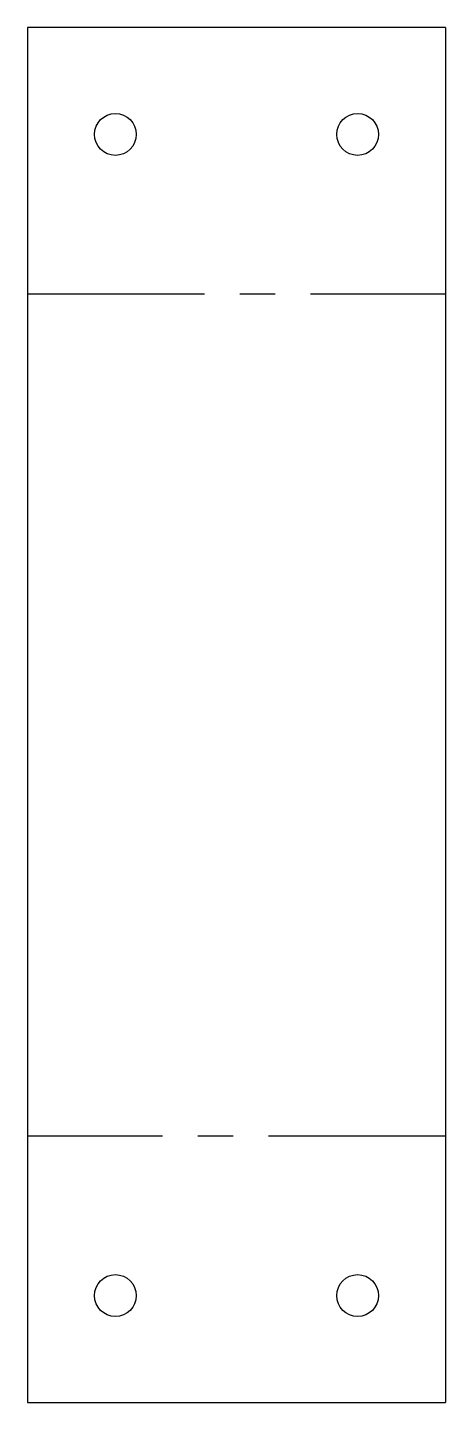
# Model space of a CAD drawing. Header units: millimetres. Extents: x -30 to 0, y -49.3 to 49.3.
import ezdxf

# ---------------------------------------------------------------- set-up
doc = ezdxf.new("R2010")
doc.units = ezdxf.units.MM
doc.linetypes.add('CENTERX2', pattern=[20.32, 12.7, -2.54, 2.54, -2.54])

msp = doc.modelspace()

# ---------------------------------------------------------------- linework, layer by layer
at = {"color": 7, "linetype": 'Continuous', "lineweight": 25}
for p, q in [((0, 49.319), (-30, 49.319)), ((-30, 49.319), (-30, -49.319)), ((0, 49.319), (0, -49.319)), ((-30, -49.319), (0, -49.319))]:
    msp.add_line(p, q, dxfattribs=at)
at = {"color": 7, "linetype": 'CENTERX2'}
for p, q in [((-30, 30.209), (0, 30.209)), ((0, -30.209), (-30, -30.209))]:
    msp.add_line(p, q, dxfattribs=at)
at = {"color": 7, "linetype": 'Continuous', "lineweight": 25}
for centre in [(-23.693, 41.648), (-6.307, 41.648), (-23.693, -41.648), (-6.307, -41.648)]:
    msp.add_circle(centre, 1.5, dxfattribs=at)

doc.saveas('drawing.dxf')
